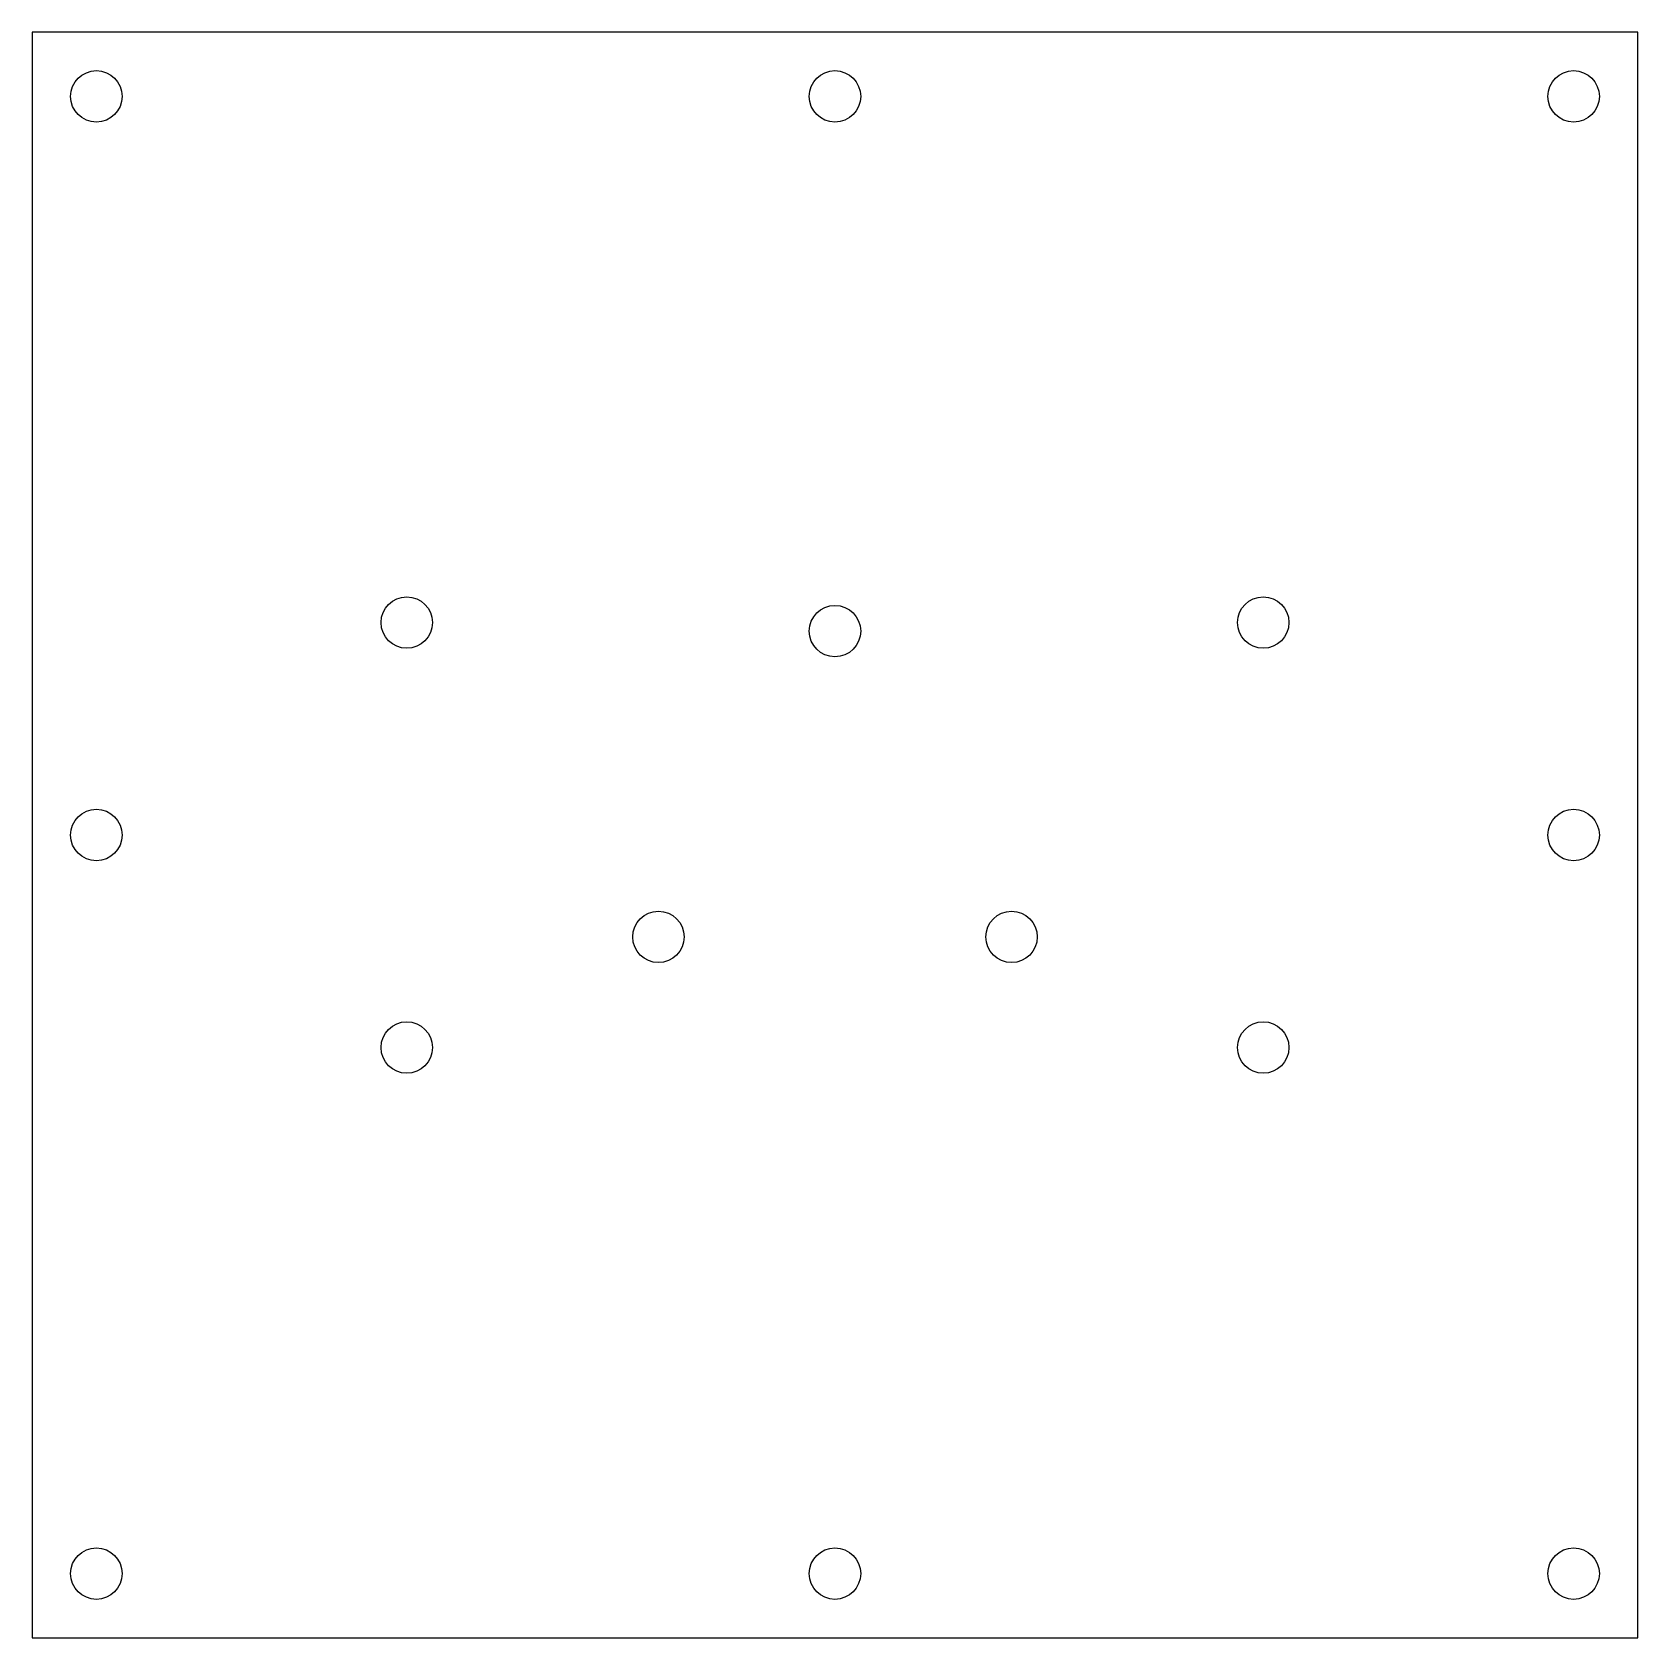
# Model space of a CAD drawing. Header units: millimetres. Extents: x 5534.8 to 5609.8, y -1308.4 to -1233.4.
import ezdxf

# ---------------------------------------------------------------- set-up
doc = ezdxf.new("R2010")
doc.units = ezdxf.units.MM
doc.header["$MEASUREMENT"] = 0
doc.layers.add('DEFAULT', color=18, linetype='CONTINUOUS')

msp = doc.modelspace()

# ---------------------------------------------------------------- linework, layer by layer
at = {"layer": 'DEFAULT'}
for p, q in [((5609.794, -1233.359, 5.5), (5534.794, -1233.359, 5.5)), ((5534.794, -1233.359, 5.5), (5534.794, -1308.359, 5.5)), ((5609.794, -1233.359, 5.5), (5534.794, -1233.359, 5.5)), ((5534.794, -1233.359, 5.5), (5534.794, -1308.359, 5.5)), ((5609.794, -1308.359, 5.5), (5609.794, -1233.359, 5.5)), ((5609.794, -1308.359, 5.5), (5609.794, -1233.359, 5.5)), ((5534.794, -1308.359, 5.5), (5609.794, -1308.359, 5.5)), ((5534.794, -1308.359, 5.5), (5609.794, -1308.359, 5.5))]:
    msp.add_line(p, q, dxfattribs=at)
for centre in [(5537.794, -1236.359, 5.5), (5537.794, -1236.359, 5.5), (5572.294, -1236.359, 5.5), (5572.294, -1236.359, 5.5), (5606.794, -1236.359, 5.5), (5606.794, -1236.359, 5.5), (5552.294, -1260.934, 5.5), (5552.294, -1260.934, 5.5), (5592.294, -1260.934, 5.5), (5592.294, -1260.934, 5.5), (5572.294, -1261.334, 5.5), (5572.294, -1261.334, 5.5), (5537.794, -1270.859, 5.5), (5537.794, -1270.859, 5.5), (5606.794, -1270.859, 5.5), (5606.794, -1270.859, 5.5), (5564.046, -1275.621, 5.5), (5564.046, -1275.621, 5.5), (5580.543, -1275.621, 5.5), (5580.543, -1275.621, 5.5), (5552.294, -1280.784, 5.5), (5552.294, -1280.784, 5.5), (5592.294, -1280.784, 5.5), (5592.294, -1280.784, 5.5), (5537.794, -1305.359, 5.5), (5537.794, -1305.359, 5.5), (5572.294, -1305.359, 5.5), (5572.294, -1305.359, 5.5), (5606.794, -1305.359, 5.5), (5606.794, -1305.359, 5.5)]:
    msp.add_circle(centre, 1.2, dxfattribs=at)

doc.saveas('drawing.dxf')
